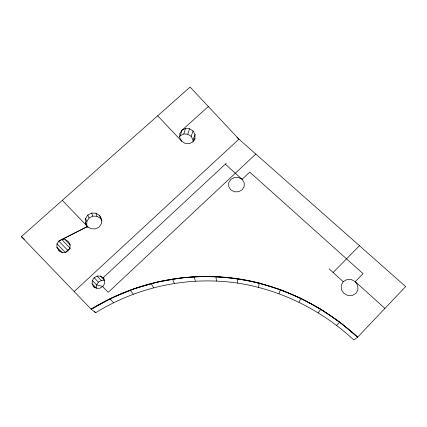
<?xml version="1.0" encoding="UTF-8"?>
<svg xmlns="http://www.w3.org/2000/svg" width="427" height="427" viewBox="0 0 427 427"><rect width="100%" height="100%" fill="white"/><g stroke="black" fill="none" stroke-linecap="round" stroke-linejoin="round"><path stroke-width="0.64" d="M236.98 137.403L405.65 286.56L357.618 337.191L353.753 339.935C321.659 310.167 280.955 289.752 237.604 283.106L237.658 279.301M193.015 141.753L193.052 139.816L195.022 134.548L193.052 130.966L189.567 128.757L185.494 128.511L181.918 130.294L179.804 133.64L179.719 137.649L181.699 141.241L185.201 143.456L189.284 143.691L192.855 141.887L194.952 138.545L195.022 134.548M59.513 251.268L56.903 247.34L56.972 243.94L58.787 241.084L87.45 226.518L91.138 228.76L95.472 228.915L99.283 226.945L101.557 223.385L101.695 219.184L99.656 215.475L95.984 213.233L91.666 213.062L87.839 215.016L85.544 218.576L85.4 222.787L86.724 225.547L86.862 221.464L85.544 218.576M94.436 287.478L93.572 286.645L92.083 283.816L92.291 280.555L94.127 277.726L97.105 276.093L100.425 276.077L103.206 277.689L104.097 278.671M258.5 287.328L259.221 283.01C202.628 268.524 140.755 278.431 91.186 309.217L21.35 236.643L190.084 87.065L238.96 139.154L74.325 291.39M179.644 136.784L180.333 135.701L181.918 130.294L208.328 106.51M180.333 135.701L183.802 133.961L185.494 128.511M183.802 133.961L187.757 134.201L189.567 128.757M279.018 293.701L280.395 289.559L259.221 283.01M193.052 139.816L191.141 136.341L193.052 130.966M194.29 140.259L194.952 138.545M298.98 302.193L301.008 298.302L320.874 309.196L339.817 322.188L357.618 337.191A252.805 233.59 89.3 0 0 91.186 309.217L112.317 297.784M343.212 281.692L341.216 285.385L341.456 289.661L343.879 293.365L347.85 295.505L352.291 295.489L356.001 293.322L357.981 289.597L357.709 285.321L355.264 281.644L351.314 279.536L346.905 279.552L343.212 281.692L329.014 268.78M86.862 221.464L89.088 218.01L92.792 216.115L96.982 216.275L100.537 218.448L101.946 221.015M93.572 286.645L96.363 288.273L99.699 288.262L102.688 286.608L104.524 283.768L104.706 280.502L103.206 277.689L226.198 163.349M100.425 276.077L104.519 280.55L101.3 280.56L98.418 282.151L96.641 284.894L96.449 288.065L92.083 283.816M69.782 248.845L67.503 250.083L65.721 252.741L56.972 243.94M318.216 312.772L320.874 309.196M333.108 272.501L359.465 245.717M336.545 325.385L339.817 322.188M255.805 154.051L108.212 292.34L102.688 286.608M91.186 309.217L95.627 312.735C137.638 286.72 188.675 275.858 237.604 283.106M112.328 297.779L134.356 288.743L157.061 282.172L180.258 278.11A252.453 233.302 89.3 0 1 250.617 281.276C290.499 289.938 327.53 309.708 357.618 337.191M58.595 250.366L61.6 252.208L65.107 252.373L68.171 250.814L69.975 247.959L70.039 244.57L68.347 241.554L65.358 239.712L61.856 239.536L58.787 241.084L67.503 250.083M102.886 286.538L96.641 284.894L92.291 280.555M280.395 289.559L301.008 298.302M187.757 134.201L191.141 136.341M21.35 236.643L24.344 239.259M225.323 164.16L242.082 179.313L244.185 182.601L244.223 186.439L242.178 189.791L238.597 191.76L234.439 191.803L230.836 189.908L228.749 186.599L228.744 182.767L230.799 179.436L234.364 177.493L238.49 177.451L242.082 179.313L249.758 172.086L363.03 273.648L355.264 281.644L384.898 308.433M56.903 247.34L62.321 252.688M109.798 298.873L113.651 302.695M94.127 277.726L98.418 282.151M62.305 200.338L87.45 226.518L87.951 227.575M94.26 311.294L95.627 312.735M157.68 115.792L181.699 141.241M70.348 248.535L61.856 239.536L87.45 226.518L85.4 222.787M97.105 276.093L101.3 280.56M65.358 239.712L70.338 245.093M130.091 290.098L133.315 294.182M151.334 283.982L153.597 287.723M87.007 226.064L87.572 227.1M172.401 278.948L174.328 283.363M87.839 215.016L89.088 218.01M91.666 213.062L92.792 216.115M95.984 213.233L96.982 216.275M99.656 215.475L100.537 218.448M194.082 276.643L195.352 281.126M215.977 277.187L216.5 281.035"/></g></svg>
